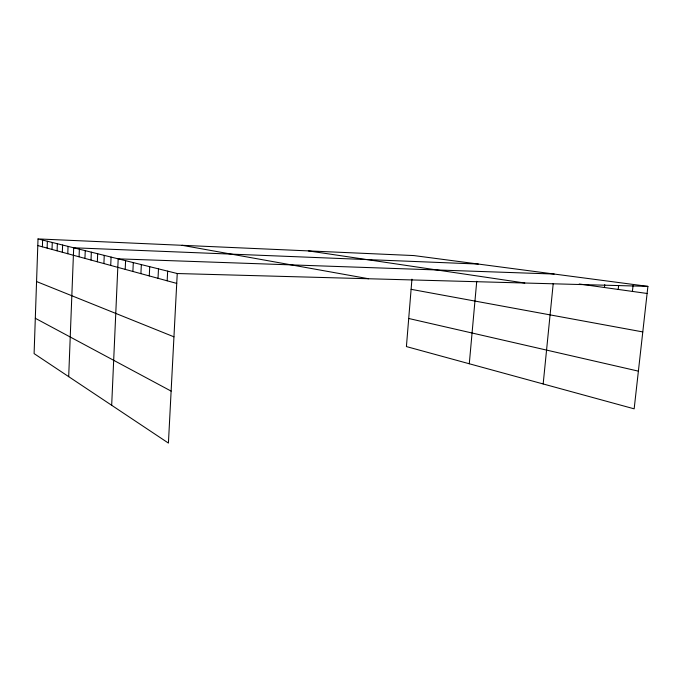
<?xml version="1.0" encoding="UTF-8"?>
<svg xmlns="http://www.w3.org/2000/svg" width="682" height="682" viewBox="0 0 682 682"><rect width="100%" height="100%" fill="white"/><g stroke="black" fill="none" stroke-linecap="round" stroke-linejoin="round"><path stroke-width="1.02" d="M38.022 238.922L34.1 353.608L168.42 443.078L177.243 273.525L38.022 238.922L413.88 255.571L647.9 286.38L634.158 408.833L406.412 346.575L411.937 279.168M42.386 246.807L42.616 240.064M47.126 248.103L47.365 241.249M52.02 249.433L52.275 242.468M57.092 250.814L57.356 243.73M62.335 252.246L62.608 245.034M67.774 253.73L68.055 246.39M68.694 376.66L73.69 247.788L478.295 264.053M79.061 256.799L79.368 249.194M84.935 258.401L85.25 250.661M91.021 260.055L91.345 252.178M97.338 261.777L97.679 253.747M103.903 263.567L104.252 255.383M110.723 265.426L111.081 257.08M111.678 405.287L118.191 258.853L554.176 274.045M125.198 269.364L125.59 260.686M132.888 271.462L133.297 262.604M140.91 273.653L141.336 264.599M149.281 275.929L149.725 266.688M158.019 278.307L158.488 268.87M167.167 280.796L167.653 271.146M469.284 363.762L476.735 281.291M543.17 383.957L553.23 283.448M604.44 287.514L604.755 284.616M618.199 289.432L618.625 285.511M632.41 291.419L633.075 285.443M177.243 273.525L647.9 286.38M579.197 283.985L647.107 293.473M308.324 250.891L524.816 283.021M182.043 245.298L368.587 278.75M411.11 289.33L642.785 331.921M408.714 318.485L638.386 371.144M37.791 245.563L176.732 283.405M36.564 281.547L173.953 336.831M35.311 318.281L171.122 391.11"/></g></svg>
